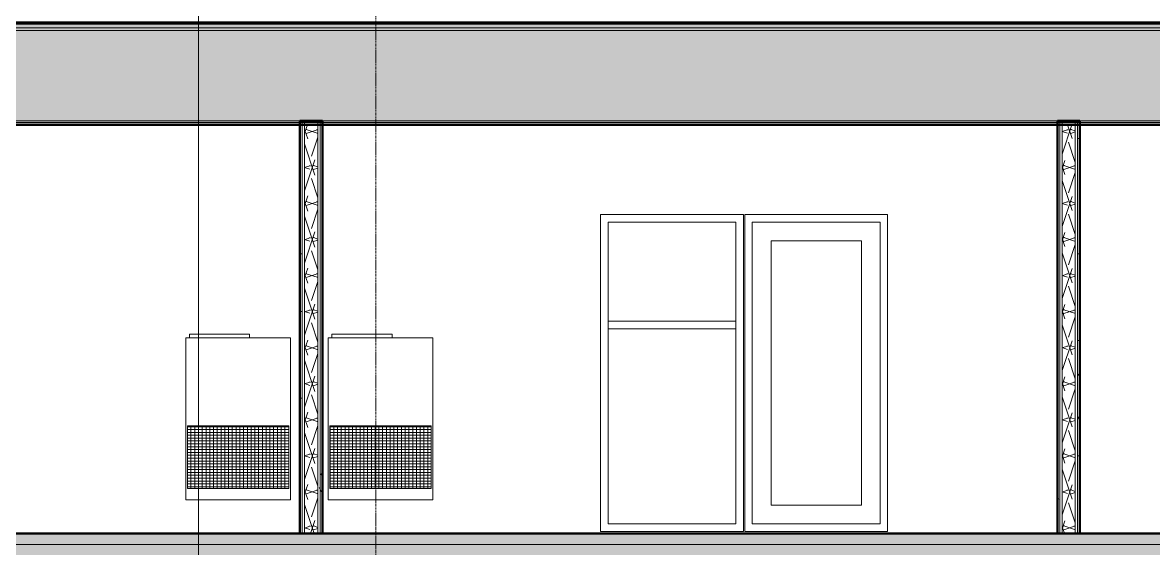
# Model space of a CAD drawing. Header units: inches. Extents: x 9661 to 16493, y -360 to 681.
# Drawn here: x 14020.4 to 14321.3, y -4 to 136 of the extents above; entities that cross this region are included whole.
import ezdxf

# ---------------------------------------------------------------- set-up
doc = ezdxf.new("R2010")
doc.units = ezdxf.units.IN
doc.header["$MEASUREMENT"] = 0
doc.linetypes.add('Grid Line 1_2_', pattern=[0.875, 0.5, -0.125, 0.125, -0.125])
for name, color, linetype, lineweight in [('0-4', 90, 'Continuous', 5), ('A-FLOR-4', 8, 'Continuous', 5), ('A-FLOR-5', 251, 'Continuous', 5), ('A-FLOR-9', 192, 'Continuous', 50), ('A-FLOR-LEVL-1', 51, 'Grid Line 1_2_', 9), ('A-FLOR-MCUT', 51, 'Continuous', 13), ('A-FLOR-PATT-2', 8, 'Continuous', 9), ('A-GENM-1', 135, 'Continuous', 9), ('A-GLAZ-1', 55, 'Continuous', 13), ('A-WALL-1', 10, 'Continuous', 13), ('A-WALL-2', 55, 'Continuous', 13), ('A-WALL-PATT-1', 7, 'Continuous', 9), ('A-WALL-PATT-2', 53, 'Continuous', 9), ('G-ANNO-SYMB-1', 111, 'Continuous', 9), ('I-WALL-2', 250, 'Continuous', 50), ('S-GRID-1', 1, 'Grid Line 1_2_', 9)]:
    doc.layers.add(name, color=color, linetype=linetype, lineweight=lineweight)
pattern_1 = [(0, (3257.106, 59.024), (30.72, 7.68), [1.267, -21.773, 1.267, -21.773, -122.88]), (0, (3257.106, 59.024), (30.72, 7.68), [-46.08, 1.267, -44.813, 1.267, -21.773, -53.76]), (0, (3257.106, 59.024), (30.72, 7.68), [-115.2, 1.267, -14.093, 1.267, -37.133]), (120, (3268.626, 62.864), (-22.01108, 22.7643), [1.267, -21.773, 1.267, -21.773, -122.88]), (120, (3268.626, 62.864), (-22.01108, 22.7643), [-46.08, 1.267, -44.813, 1.267, -21.773, -53.76]), (120, (3268.626, 62.864), (-22.01108, 22.7643), [-115.2, 1.267, -14.093, 1.267, -37.133]), (240, (3272.466, 78.224), (-8.70892, -30.4443), [1.267, -21.773, 1.267, -21.773, -122.88]), (240, (3272.466, 78.224), (-8.70892, -30.4443), [-46.08, 1.267, -44.813, 1.267, -21.773, -53.76]), (240, (3272.466, 78.224), (-8.70892, -30.4443), [-115.2, 1.267, -14.093, 1.267, -37.133])]
pattern_2 = [(161.57, (3257.586, 59.504), (-3.839954, -1.5e-05), [0, -27.322, 3.034, 0]), (18.43, (3256.626, 59.504), (-3.839954, 1.5e-05), [0, -27.322, 3.034, 0]), (108.43, (3257.586, 59.504), (1.919622, -9.600525), [9.106, -21.25]), (71.57, (3256.626, 59.504), (1.919622, 9.600525), [9.106, -21.25])]
pattern_3 = [(0, (14217.1578, 59.024), (15.36, 3.84), [1.267, -10.253, 1.267, -10.253, -61.44]), (0, (14217.1578, 59.024), (15.36, 3.84), [-23.04, 1.267, -21.773, 1.267, -10.253, -26.88]), (0, (14217.1578, 59.024), (15.36, 3.84), [-57.6, 1.267, -6.413, 1.267, -17.933]), (120, (14222.9178, 60.944), (-11.005538, 11.38215), [1.267, -10.253, 1.267, -10.253, -61.44]), (120, (14222.9178, 60.944), (-11.005538, 11.38215), [-23.04, 1.267, -21.773, 1.267, -10.253, -26.88]), (120, (14222.9178, 60.944), (-11.005538, 11.38215), [-57.6, 1.267, -6.413, 1.267, -17.933]), (240, (14224.8378, 68.624), (-4.354462, -15.22215), [1.267, -10.253, 1.267, -10.253, -61.44]), (240, (14224.8378, 68.624), (-4.354462, -15.22215), [-23.04, 1.267, -21.773, 1.267, -10.253, -26.88]), (240, (14224.8378, 68.624), (-4.354462, -15.22215), [-57.6, 1.267, -6.413, 1.267, -17.933])]

# ---------------------------------------------------------------- blocks, each defined once
blk = doc.blocks.new('CTR - 1st Phase - Common Walls_rvt-2-BUILDING SECTION - NORTH_SOUTH - LOOKING WEST')
at = {"layer": 'A-WALL-PATT-1'}
h = blk.add_hatch(dxfattribs=at)
h.set_pattern_fill('FP_47', color=256, style=0, pattern_type=2)
h.set_pattern_definition(pattern_1)
h.paths.add_polyline_path([(3134.75, 0), (3134.75, 108.75), (3134.12, 108.75), (3134.12, 0)], flags=0)
h = blk.add_hatch(dxfattribs=at)
h.set_pattern_fill('FP_47', color=256, style=0, pattern_type=2)
h.set_pattern_definition(pattern_1)
h.paths.add_polyline_path([(3135.37, 0), (3135.37, 108.75), (3134.75, 108.75), (3134.75, 0)], flags=0)
h = blk.add_hatch(dxfattribs=at)
h.set_pattern_fill('FP_47', color=256, style=0, pattern_type=2)
h.set_pattern_definition(pattern_1)
h.paths.add_polyline_path([(3138.87, 0), (3139.5, 0), (3139.5, 108.75), (3138.87, 108.75), (3138.87, 0.5)], flags=0)
h = blk.add_hatch(dxfattribs=at)
h.set_pattern_fill('FP_47', color=256, style=0, pattern_type=2)
h.set_pattern_definition(pattern_1)
h.paths.add_polyline_path([(3140.12, 0), (3140.12, 108.75), (3139.5, 108.75), (3139.5, 0)], flags=0)
h = blk.add_hatch(dxfattribs=at)
h.set_pattern_fill('FP_47', color=256, style=0, pattern_type=2)
h.set_pattern_definition(pattern_1)
h.paths.add_polyline_path([(3335.72, 0), (3336.35, 0), (3336.35, 108.75), (3335.72, 108.75), (3335.72, 0.12)], flags=0)
h = blk.add_hatch(dxfattribs=at)
h.set_pattern_fill('FP_47', color=256, style=0, pattern_type=2)
h.set_pattern_definition(pattern_1)
h.paths.add_polyline_path([(3336.35, 0), (3336.97, 0), (3336.97, 108.75), (3336.35, 108.75), (3336.35, 0.11)], flags=0)
h = blk.add_hatch(dxfattribs=at)
h.set_pattern_fill('FP_47', color=256, style=0, pattern_type=2)
h.set_pattern_definition(pattern_1)
h.paths.add_polyline_path([(3341.72, 0), (3341.72, 108.75), (3341.1, 108.75), (3341.1, 0)], flags=0)
at = {"layer": 'A-WALL-PATT-2'}
h = blk.add_hatch(dxfattribs=at)
h.set_pattern_fill('FP_50', color=256, style=0, pattern_type=2)
h.set_pattern_definition(pattern_2)
h.paths.add_polyline_path([(3138.87, 0), (3138.87, 108.75), (3135.37, 108.75), (3135.37, 0)], flags=0)
h = blk.add_hatch(dxfattribs=at)
h.set_pattern_fill('FP_50', color=256, style=0, pattern_type=2)
h.set_pattern_definition(pattern_2)
h.paths.add_polyline_path([(3340.47, 0), (3340.47, 108.75), (3336.97, 108.75), (3336.97, 0)], flags=0)
at = {"layer": 'A-WALL-1'}
for p, q in [((3134.75, 109.87), (3134.75, 0)), ((3135.37, 109.87), (3135.37, 0)), ((3138.87, 109.87), (3138.87, 0)), ((3139.5, 109.87), (3139.5, 0)), ((3336.35, 0), (3336.35, 109.87)), ((3336.97, 0), (3336.97, 109.87)), ((3340.47, 0), (3340.47, 109.87)), ((3341.1, 0), (3341.1, 109.87))]:
    blk.add_line(p, q, dxfattribs=at)
at = {"layer": 'I-WALL-2'}
for p, q in [((3140.12, 109.87), (3134.12, 109.87)), ((3134.12, 109.87), (3134.12, 0)), ((3140.12, 0), (3140.12, 109.87)), ((3341.72, 109.87), (3335.72, 109.87)), ((3335.72, 109.87), (3335.72, 0)), ((3341.72, 0), (3341.72, 109.87)), ((3134.12, 0), (3140.12, 0)), ((3335.72, 0), (3341.72, 0))]:
    blk.add_line(p, q, dxfattribs=at)
blk = doc.blocks.new('_THE_ WINDOW _ DOOR - Door - 1st Floor-2480459-BUILDING SECTION - NORTH_SOUTH - LOOKING WEST')
at = {"layer": 'A-GLAZ-1'}
for p, q in [((3254.51, 2.5), (3254.51, 82.87)), ((3254.51, 82.87), (3288.54, 82.87)), ((3288.54, 82.87), (3288.54, 2.5)), ((3259.51, 77.87), (3283.54, 77.87)), ((3259.51, 7.5), (3259.51, 77.87)), ((3283.54, 77.87), (3283.54, 7.5)), ((3283.54, 7.5), (3259.51, 7.5)), ((3288.54, 2.5), (3254.51, 2.5))]:
    blk.add_line(p, q, dxfattribs=at)
blk = doc.blocks.new('_THE_ WINDOW _ DOOR - Window - 1st Floor-2480458-BUILDING SECTION - NORTH_SOUTH - LOOKING WEST')
at = {"layer": 'A-GLAZ-1'}
for p, q in [((3369.4, 82.87), (3403.42, 82.87)), ((3369.4, 2.5), (3369.4, 82.87)), ((3403.42, 82.87), (3403.42, 2.5)), ((3369.4, 56.5), (3369.4, 54.5)), ((3403.42, 56.5), (3369.4, 56.5)), ((3369.4, 54.5), (3403.42, 54.5)), ((3403.42, 54.5), (3403.42, 56.5)), ((3403.42, 2.5), (3369.4, 2.5))]:
    blk.add_line(p, q, dxfattribs=at)
blk = doc.blocks.new('V-Series_EWC4_SPVU_RFA_2015 - 1ST FLOOR-2484708-BUILDING SECTION - NORTH_SOUTH - LOOKING WEST')
at = {"layer": 'A-GENM-1'}
h = blk.add_hatch(dxfattribs=at)
h.set_pattern_fill('FP_74', color=256, style=0, pattern_type=2)
h.set_pattern_definition([(0, (3494.186, 19.269), (0, 0.761), []), (90, (3494.186, 19.269), (-1, 6e-17), [])])
h.paths.add_polyline_path([(3507.69, 11.94), (3507.69, 28.6), (3480.69, 28.6), (3480.69, 11.94), (3502.19, 11.94)], flags=0)
for p, q in [((3480.25, 51.56), (3480.25, 52.06)), ((3480.25, 52.06), (3508.12, 52.06)), ((3480.25, 8.94), (3480.25, 51.56)), ((3481.25, 53.06), (3497.25, 53.06)), ((3481.25, 53.06), (3481.25, 52.06)), ((3497.25, 52.06), (3497.25, 53.06)), ((3508.12, 51.56), (3508.12, 52.06)), ((3508.12, 8.94), (3508.12, 51.56)), ((3480.69, 28.6), (3480.69, 11.94)), ((3480.69, 28.6), (3507.69, 28.6)), ((3507.69, 28.6), (3507.69, 11.94)), ((3507.69, 11.94), (3480.69, 11.94)), ((3480.25, 8.94), (3508.12, 8.94))]:
    blk.add_line(p, q, dxfattribs=at)

msp = doc.modelspace()

# ---------------------------------------------------------------- hatches: boundary and pattern name
at = {"layer": 'A-FLOR-4'}
h = msp.add_hatch(color=256, dxfattribs=at)
h.paths.add_polyline_path([(13795.238, 135.625), (14812.5255, 135.6574), (14812.5255, 135.875), (13672.3755, 135.875), (13672.3755, 135.625), (13758.387, 135.625)], flags=0)
h.paths.add_polyline_path([(13036.2255, 135.625), (13480.3755, 135.625), (13480.3755, 135.875), (13423.217, 135.875), (13036.2255, 135.8684), (13036.2255, 135.6574)], flags=0)
at = {"layer": 'A-FLOR-5'}
h = msp.add_hatch(color=256, dxfattribs=at)
h.paths.add_polyline_path([(14782.526, 109.375), (14783.2505, 109.375), (14783.2505, 109.875), (13672.3755, 109.875), (13672.3755, 109.375), (14780.6555, 109.375)], flags=0)
h.paths.add_polyline_path([(13065.587, 109.375), (13476.6255, 109.375), (13476.6255, 109.875), (13065.5005, 109.875), (13065.5005, 109.375)], flags=0)
h.paths.add_polyline_path([(13480.3755, 109.375), (13480.3755, 109.875), (13480.1255, 109.8745), (13480.1255, 109.375), (13480.2755, 109.375)], flags=0)
at = {"layer": 'A-FLOR-PATT-2'}
h = msp.add_hatch(dxfattribs=at)
h.set_pattern_fill('FP_48', color=256, style=0, pattern_type=2)
h.set_pattern_definition(pattern_3)
h.paths.add_polyline_path([(14811.9005, 134.625), (14812.5255, 134.625), (14812.5255, 135.625), (13672.3755, 135.625), (13672.3755, 134.625), (14797.414, 134.625)], flags=0)
h.paths.add_polyline_path([(13036.8505, 134.625), (13480.3755, 134.625), (13480.3755, 135.625), (13036.2255, 135.625), (13036.2255, 134.625)], flags=0)
h = msp.add_hatch(dxfattribs=at)
h.set_pattern_fill('FP_49', color=256, style=0, pattern_type=2)
h.set_pattern_definition([(0, (14217.158, 59.024), (0, 4.798), []), (315, (14217.1578, 59.024), (4.798427, 0), [6.786, -6.786]), (45, (14217.1578, 59.024), (4.798427, 0), [6.786, -6.786])])
h.paths.add_polyline_path([(14818.0255, 133.875), (14818.0255, 134.625), (13672.3755, 134.625), (13672.3755, 133.875), (14814.1725, 133.875)], flags=0)
h.paths.add_polyline_path([(13030.7255, 133.875), (13480.3755, 133.875), (13480.3755, 134.625), (13030.7255, 134.625)], flags=0)
h = msp.add_hatch(dxfattribs=at)
h.set_pattern_fill('FP_50', color=256, style=0, pattern_type=2)
h.set_pattern_definition([(161.57, (14217.6378, 59.504), (-3.8399538, -1.54e-05), [0, -27.322, 3.034, 0]), (18.43, (14216.6778, 59.504), (-3.8399538, 1.54e-05), [0, -27.322, 3.034, 0]), (108.43, (14217.6378, 59.504), (1.919622, -9.6005246), [9.106, -21.25]), (71.57, (14216.6778, 59.504), (1.919622, 9.6005246), [9.106, -21.25])])
h.paths.add_polyline_path([(13054.53, 109.875), (13480.3755, 109.875), (13480.3755, 133.875), (13030.7255, 133.875), (13030.7255, 109.875)], flags=0)
h.paths.add_polyline_path([(14026.523, 109.875), (14818.0255, 109.875), (14818.0255, 133.875), (13672.3755, 133.875), (13672.3755, 109.875), (13959.489, 109.875)], flags=0)
h = msp.add_hatch(dxfattribs=at)
h.set_pattern_fill('FP_47', color=256, style=0, pattern_type=2)
h.set_pattern_definition([(0, (14217.158, 59.024), (30.72, 7.68), [1.267, -21.773, 1.267, -21.773, -122.88]), (0, (14217.158, 59.024), (30.72, 7.68), [-46.08, 1.267, -44.813, 1.267, -21.773, -53.76]), (0, (14217.158, 59.024), (30.72, 7.68), [-115.2, 1.267, -14.093, 1.267, -37.133]), (120, (14228.678, 62.864), (-22.011075, 22.7643), [1.267, -21.773, 1.267, -21.773, -122.88]), (120, (14228.678, 62.864), (-22.011075, 22.7643), [-46.08, 1.267, -44.813, 1.267, -21.773, -53.76]), (120, (14228.678, 62.864), (-22.011075, 22.7643), [-115.2, 1.267, -14.093, 1.267, -37.133]), (240, (14232.518, 78.224), (-8.708925, -30.4443), [1.267, -21.773, 1.267, -21.773, -122.88]), (240, (14232.518, 78.224), (-8.708925, -30.4443), [-46.08, 1.267, -44.813, 1.267, -21.773, -53.76]), (240, (14232.518, 78.224), (-8.708925, -30.4443), [-115.2, 1.267, -14.093, 1.267, -37.133])])
h.paths.add_polyline_path([(14780.6555, 108.75), (14783.2505, 108.7587), (14783.2505, 109.375), (13672.3755, 109.375), (13672.3755, 108.75), (14768.8005, 108.75)], flags=0)
h.paths.add_polyline_path([(13065.5005, 108.75), (13476.6255, 108.75), (13476.6255, 109.375), (13065.5005, 109.375), (13065.5005, 108.7729)], flags=0)
h.paths.add_polyline_path([(13480.3755, 108.75), (13480.3755, 109.375), (13480.1255, 109.3746), (13480.1255, 108.75), (13480.2755, 108.75)], flags=0)
h = msp.add_hatch(dxfattribs=at)
h.set_pattern_fill('FP_48', color=256, style=0, pattern_type=2)
h.set_pattern_definition(pattern_3)
h.paths.add_polyline_path([(13724.87, -3), (14789.3755, -3), (14789.3755, 0), (13059.3755, 0), (13059.3755, -3), (13691.353, -3)], flags=0)
h = msp.add_hatch(dxfattribs=at)
h.set_pattern_fill('FP_68', color=256, style=0, pattern_type=2)
h.set_pattern_definition([(50, (14217.158, 59.024), (27.5427, -2.4099), [2.88, -31.68]), (355, (14217.158, 59.024), (-5.32784, 28.8843), [2.304, -25.344]), (100.451, (14219.454, 58.823), (22.2153, 26.4739), [2.448, -26.924]), (46.184, (14217.158, 66.704), (40.9819, -6.3564), [4.32, -47.52]), (96.636, (14220.574, 66.175), (35.8907, 37.4062), [3.671, -40.386]), (351.184, (14217.158, 66.704), (35.891, 37.4062), [3.456, -38.016]), (21, (14220.998, 64.784), (22.92104, -15.46073), [2.88, -31.68]), (326, (14220.998, 64.784), (9.3435, 27.84574), [2.304, -25.344]), (71.451, (14222.908, 63.496), (32.26477, 12.3844), [2.448, -26.924]), (37.5, (14217.158, 59.024), (0.466855, 12.78271), [1.267, -23.77, 1.267, -24.461, -25.44]), (37.5, (14217.158, 59.024), (0.466855, 12.78271), [-50.765, 1.267, -24.173]), (7.5, (14217.158, 59.024), (10.10159, 15.14509), [1.267, -13.402, 1.267, -23.194, -9.696]), (7.5, (14217.158, 59.024), (10.10159, 15.14509), [-39.13, 1.267, -8.429]), (327.5, (14208.595, 59.024), (20.49916, -0.86578), [1.267, -8.333, 1.267, -28.685, -39.744]), (327.5, (14208.595, 59.024), (20.49916, -0.86578), [-39.552, 1.267, -38.477]), (317.5, (14204.755, 59.024), (22.39478, 3.8443), [1.267, -11.213, 1.267, -18.624, -28.224]), (317.5, (14204.755, 59.024), (22.39478, 3.8443), [-32.371, 1.267, -26.957])])
h.paths.add_polyline_path([(13795.3755, -15), (14789.3755, -15), (14789.3755, -3), (14495.761, -3), (13672.3755, -3), (13672.3755, -3.1614), (13664.3755, -3.1626), (13664.3755, -3), (13059.3755, -3), (13059.3755, -15), (13791.904, -15)], flags=0)

# ---------------------------------------------------------------- linework, layer by layer
at = {"layer": 'A-FLOR-9'}
for p, q in [((14811.9005, 136), (13600.3755, 136)), ((13672.3755, 108.75), (14783.2505, 108.75)), ((14789.3755, 0), (13059.3755, 0))]:
    msp.add_line(p, q, dxfattribs=at)
at = {"layer": 'A-FLOR-LEVL-1'}
for p, q in [((12791.0002, 136), (15128.0162, 136)), ((12791.0002, 0), (15128.0162, 0))]:
    msp.add_line(p, q, dxfattribs=at)
at = {"layer": 'A-FLOR-MCUT'}
for p, q in [((14812.5255, 135.875), (13600.3755, 135.875)), ((14812.5255, 135.625), (13600.3755, 135.625)), ((14812.5255, 134.625), (13672.3755, 134.625)), ((14818.0255, 133.875), (13672.3755, 133.875)), ((14791.8755, 109.875), (13672.3755, 109.875)), ((14783.2505, 109.375), (13672.3755, 109.375)), ((14789.3755, -3), (13059.3755, -3))]:
    msp.add_line(p, q, dxfattribs=at)
at = {"layer": 'A-WALL-2'}
for p, q in [((14174.163, 0.5), (14174.163, 84.875)), ((14174.163, 84.875), (14212.188, 84.875)), ((14212.188, 84.875), (14212.188, 0.5)), ((14212.563, 0.5), (14212.563, 84.875)), ((14212.563, 84.875), (14250.588, 84.875)), ((14250.588, 84.875), (14250.588, 0.5)), ((14212.188, 0.5), (14174.163, 0.5)), ((14250.588, 0.5), (14212.563, 0.5))]:
    msp.add_line(p, q, dxfattribs=at)
at = {"layer": 'G-ANNO-SYMB-1'}
msp.add_line((14067.2006, 526.9531), (14067.2006, -183.0803), dxfattribs=at)
at = {"layer": 'S-GRID-1'}
msp.add_line((14114.3755, -159.8356), (14114.3755, 470.5), dxfattribs=at)

# ---------------------------------------------------------------- block references
at = {"layer": '0-4'}
msp.add_blockref('CTR - 1st Phase - Common Walls_rvt-2-BUILDING SECTION - NORTH_SOUTH - LOOKING WEST', (10960.0518, 0), dxfattribs=at)
at = {"layer": 'A-GENM-1'}
for p in [(10583.5268, 0), (10621.4518, 0)]:
    msp.add_blockref('V-Series_EWC4_SPVU_RFA_2015 - 1ST FLOOR-2484708-BUILDING SECTION - NORTH_SOUTH - LOOKING WEST', p, dxfattribs=at)
at = {"layer": 'A-GLAZ-1'}
for name, p in [('_THE_ WINDOW _ DOOR - Window - 1st Floor-2480458-BUILDING SECTION - NORTH_SOUTH - LOOKING WEST', (10806.7651, 0)), ('_THE_ WINDOW _ DOOR - Door - 1st Floor-2480459-BUILDING SECTION - NORTH_SOUTH - LOOKING WEST', (10960.0518, 0))]:
    msp.add_blockref(name, p, dxfattribs=at)

doc.saveas('drawing.dxf')
